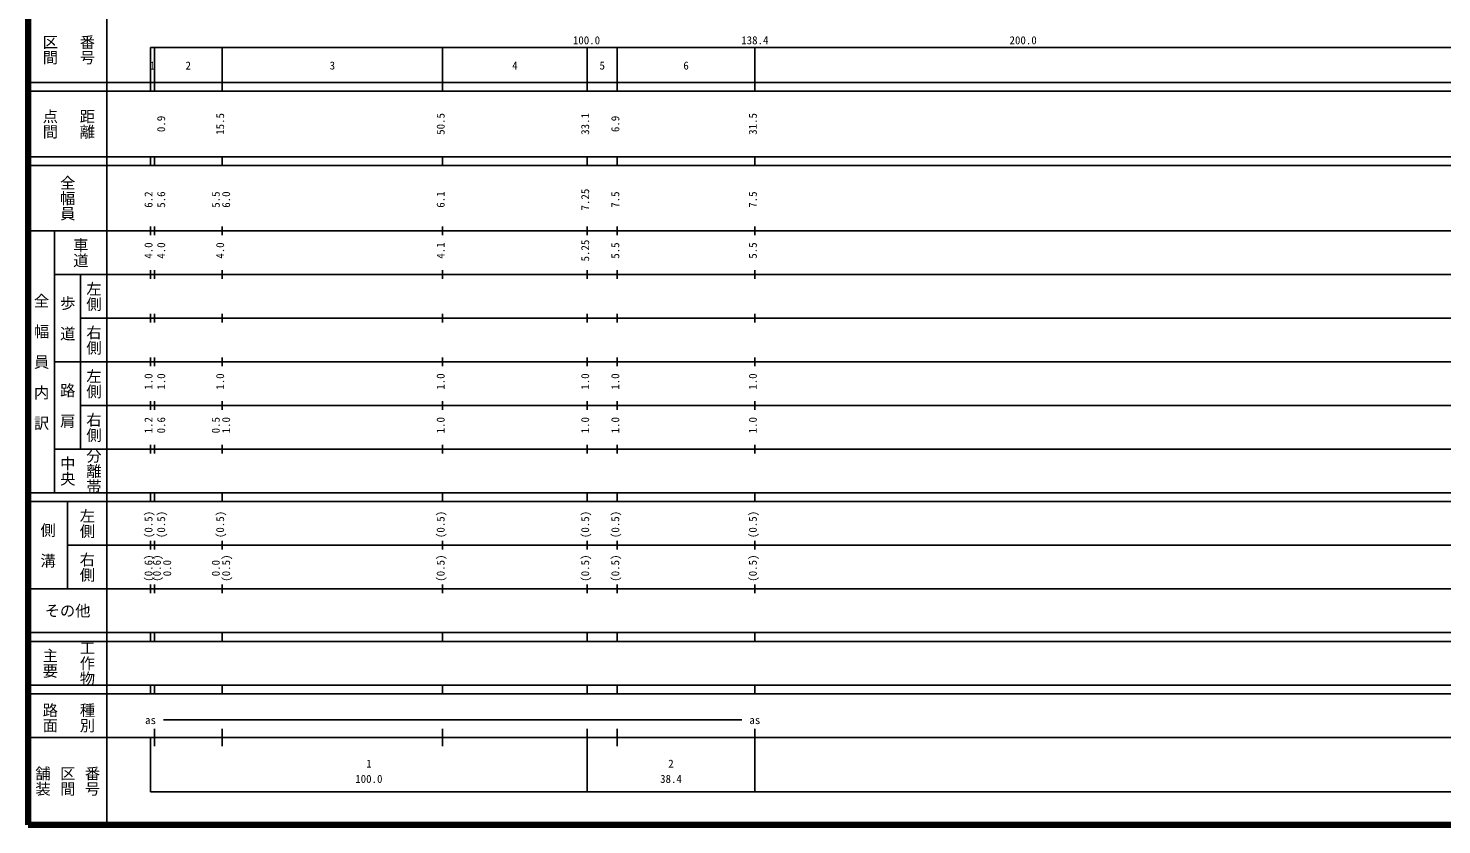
# Model space of a CAD drawing. Units: millimetres on the paper, enlarged 1000 times. Extents: x 40000 to 680000, y 20000 to 380000.
# Drawn here: x 40000 to 363711, y 20000 to 202409 of the extents above; entities that cross this region are included whole.
import ezdxf
from ezdxf.enums import TextEntityAlignment as Align

# ---------------------------------------------------------------- set-up
doc = ezdxf.new("R2010")
doc.units = ezdxf.units.MM
doc.header["$LTSCALE"] = 1000
doc.layers.add('M-TTL', color=2, linetype='Continuous', lineweight=140)
doc.layers.add('M-TTL-BAND', color=7, linetype='Continuous', lineweight=25)
doc.styles.add('@ＭＳ ゴシック', font='')
doc.styles.add('ＭＳ ゴシック', font='')
doc.styles.get('@ＭＳ ゴシック').set_extended_font_data('@MS Gothic')
doc.styles.get('ＭＳ ゴシック').set_extended_font_data('MS Gothic')

msp = doc.modelspace()

# ---------------------------------------------------------------- linework, layer by layer
at = {"layer": 'M-TTL'}
for p, q in [((40000, 380000), (40000, 20000)), ((40000, 20000), (680000, 20000))]:
    msp.add_line(p, q, dxfattribs=at)
at = {"layer": 'M-TTL-BAND'}
for p, q in [((58000, 370000), (58000, 20000)), ((68000, 198000), (579000, 198000)), ((68000, 198000), (68000, 188000)), ((68900, 188000), (68900, 198000)), ((84400, 188000), (84400, 198000)), ((134900, 188000), (134900, 198000)), ((168000, 188000), (168000, 198000)), ((174900, 188000), (174900, 198000)), ((206400, 188000), (206400, 198000)), ((40000, 190000), (579000, 190000)), ((40000, 188000), (579000, 188000)), ((40000, 173000), (579000, 173000)), ((68000, 171000), (68000, 173000)), ((68900, 171000), (68900, 173000)), ((84400, 171000), (84400, 173000)), ((134900, 171000), (134900, 173000)), ((168000, 171000), (168000, 173000)), ((174900, 171000), (174900, 173000)), ((206400, 171000), (206400, 173000)), ((40000, 171000), (579000, 171000)), ((40000, 156000), (579000, 156000)), ((46000, 96000), (46000, 156000)), ((68000, 155000), (68000, 157000)), ((68900, 155000), (68900, 157000)), ((84400, 155000), (84400, 157000)), ((134900, 155000), (134900, 157000)), ((168000, 155000), (168000, 157000)), ((174900, 155000), (174900, 157000)), ((206400, 155000), (206400, 157000)), ((46000, 146000), (579000, 146000)), ((52000, 146000), (52000, 106000)), ((68000, 145000), (68000, 147000)), ((68900, 145000), (68900, 147000)), ((84400, 145000), (84400, 147000)), ((134900, 145000), (134900, 147000)), ((168000, 145000), (168000, 147000)), ((174900, 145000), (174900, 147000)), ((206400, 145000), (206400, 147000)), ((52000, 136000), (579000, 136000)), ((68000, 135000), (68000, 137000)), ((68900, 135000), (68900, 137000)), ((84400, 135000), (84400, 137000)), ((134900, 135000), (134900, 137000)), ((168000, 135000), (168000, 137000)), ((174900, 135000), (174900, 137000)), ((206400, 135000), (206400, 137000)), ((68000, 125000), (68000, 127000)), ((68900, 125000), (68900, 127000)), ((84400, 125000), (84400, 127000)), ((134900, 125000), (134900, 127000)), ((168000, 125000), (168000, 127000)), ((174900, 125000), (174900, 127000)), ((206400, 125000), (206400, 127000)), ((46000, 126000), (579000, 126000)), ((68000, 115000), (68000, 117000)), ((68900, 115000), (68900, 117000)), ((84400, 115000), (84400, 117000)), ((134900, 115000), (134900, 117000)), ((168000, 115000), (168000, 117000)), ((174900, 115000), (174900, 117000)), ((206400, 115000), (206400, 117000)), ((52000, 116000), (579000, 116000)), ((68000, 105000), (68000, 107000)), ((68900, 105000), (68900, 107000)), ((84400, 105000), (84400, 107000)), ((134900, 105000), (134900, 107000)), ((168000, 105000), (168000, 107000)), ((174900, 105000), (174900, 107000)), ((206400, 105000), (206400, 107000)), ((46000, 106000), (579000, 106000)), ((40000, 96000), (579000, 96000)), ((40000, 94000), (579000, 94000)), ((49000, 94000), (49000, 74000)), ((68000, 94000), (68000, 96000)), ((68900, 94000), (68900, 96000)), ((84400, 94000), (84400, 96000)), ((134900, 94000), (134900, 96000)), ((168000, 94000), (168000, 96000)), ((174900, 94000), (174900, 96000)), ((206400, 94000), (206400, 96000)), ((68000, 83000), (68000, 85000)), ((68900, 83000), (68900, 85000)), ((84400, 83000), (84400, 85000)), ((134900, 83000), (134900, 85000)), ((168000, 83000), (168000, 85000)), ((174900, 83000), (174900, 85000)), ((206400, 83000), (206400, 85000)), ((49000, 84000), (579000, 84000)), ((68000, 73000), (68000, 75000)), ((68900, 73000), (68900, 75000)), ((84400, 73000), (84400, 75000)), ((134900, 73000), (134900, 75000)), ((168000, 73000), (168000, 75000)), ((174900, 73000), (174900, 75000)), ((206400, 73000), (206400, 75000)), ((40000, 74000), (579000, 74000)), ((40000, 64000), (579000, 64000)), ((40000, 62000), (579000, 62000)), ((68000, 62000), (68000, 64000)), ((68900, 62000), (68900, 64000)), ((84400, 62000), (84400, 64000)), ((134900, 62000), (134900, 64000)), ((168000, 62000), (168000, 64000)), ((174900, 62000), (174900, 64000)), ((206400, 62000), (206400, 64000)), ((40000, 52000), (579000, 52000)), ((68000, 50000), (68000, 52000)), ((68900, 50000), (68900, 52000)), ((84400, 50000), (84400, 52000)), ((134900, 50000), (134900, 52000)), ((168000, 50000), (168000, 52000)), ((174900, 50000), (174900, 52000)), ((206400, 50000), (206400, 52000)), ((40000, 50000), (579000, 50000)), ((71000, 44000), (203400, 44000)), ((40000, 40000), (579000, 40000)), ((68000, 40000), (68000, 27500)), ((68900, 38000), (68900, 42000)), ((84400, 38000), (84400, 42000)), ((134900, 38000), (134900, 42000)), ((168000, 27500), (168000, 42000)), ((174900, 38000), (174900, 42000)), ((206400, 27500), (206400, 42000)), ((68000, 27500), (579000, 27500))]:
    msp.add_line(p, q, dxfattribs=at)

# ---------------------------------------------------------------- texts
at = {"layer": 'M-TTL-BAND', "style": '@ＭＳ ゴシック'}
for s, p in [('番号', (53500, 197500)), ('区間', (45000, 197500)), ('点間', (45000, 180500)), ('距離', (53500, 180500)), ('全幅員', (49000, 163500)), ('車道', (52000, 151000)), ('左側', (55000, 141000)), ('全\u3000幅\u3000員\u3000内\u3000訳', (43000, 126000)), ('歩\u3000道', (49000, 136000)), ('右側', (55000, 131000)), ('左側', (55000, 121000)), ('路\u3000肩', (49000, 116000)), ('右側', (55000, 111000)), ('中央', (49000, 101000)), ('分離帯', (55000, 101000)), ('左側', (53500, 89000)), ('側\u3000溝', (44500, 84000)), ('右側', (53500, 79000)), ('工作物', (53500, 57000)), ('主要', (45000, 57000)), ('路面', (45000, 44500)), ('種別', (53500, 44500)), ('舗装', (43333, 30000)), ('区間', (49000, 30000)), ('番号', (54667, 30000))]:
    msp.add_text(s, height=2566, rotation=270, dxfattribs=at).set_placement(p, align=Align.MIDDLE_CENTER)
at = {"layer": 'M-TTL-BAND', "style": 'ＭＳ ゴシック'}
for s, p in [('100.0', (167844, 198195)), ('138.4', (206400, 198195)), ('200.0', (267844, 198195)), ('1', (68450, 192405)), ('2', (76650, 192405)), ('3', (109650, 192405)), ('4', (151450, 192405)), ('5', (171450, 192405)), ('6', (190650, 192405)), ('as', (68000, 42500)), ('as', (206400, 42500)), ('1', (118000, 32523)), ('2', (187200, 32523)), ('100.0', (118000, 29033)), ('38.4', (187200, 29033))]:
    msp.add_text(s, height=1833, dxfattribs=at).set_placement(p, align=Align.BOTTOM_CENTER)
for s, p in [('0.9', (71900, 180500)), ('15.5', (85400, 180500)), ('50.5', (135900, 180500)), ('33.1', (169000, 180500)), ('6.9', (175900, 180500)), ('31.5', (207400, 180500)), ('7.25', (169000, 163174)), ('6.2', (69000, 163174)), ('5.6', (71900, 163174)), ('5.5', (84400, 163174)), ('6.0', (86770, 163174)), ('6.1', (135900, 163174)), ('7.5', (175900, 163174)), ('7.5', (207400, 163174)), ('4.0', (69000, 151500)), ('4.0', (71900, 151500)), ('4.0', (85400, 151500)), ('4.1', (135900, 151500)), ('5.25', (169000, 151500)), ('5.5', (175900, 151500)), ('5.5', (207400, 151500)), ('1.0', (69000, 121500)), ('1.0', (71900, 121500)), ('1.0', (85400, 121500)), ('1.0', (135900, 121500)), ('1.0', (169000, 121500)), ('1.0', (175900, 121500)), ('1.0', (207400, 121500)), ('1.2', (69000, 111500)), ('0.6', (71900, 111500)), ('0.5', (84400, 111500)), ('1.0', (86770, 111500)), ('1.0', (135900, 111500)), ('1.0', (169000, 111500)), ('1.0', (175900, 111500)), ('1.0', (207400, 111500)), ('(0.5)', (69000, 88764)), ('(0.5)', (71900, 88764)), ('(0.5)', (85400, 88764)), ('(0.5)', (135900, 88764)), ('(0.5)', (169000, 88764)), ('(0.5)', (175900, 88764)), ('(0.5)', (207400, 88764)), ('(0.6)', (69000, 78764)), ('(0.6)', (70900, 78764)), ('(0.5)', (86770, 78764)), ('(0.5)', (135900, 78764)), ('(0.5)', (169000, 78764)), ('(0.5)', (175900, 78764)), ('(0.5)', (207400, 78764)), ('0.0', (73270, 78764)), ('0.0', (84400, 78764))]:
    msp.add_text(s, height=1833, rotation=90, dxfattribs=at).set_placement(p, align=Align.BOTTOM_CENTER)
msp.add_text('その他', height=2566, dxfattribs=at).set_placement((49000, 69000), align=Align.MIDDLE_CENTER)

doc.saveas('drawing.dxf')
